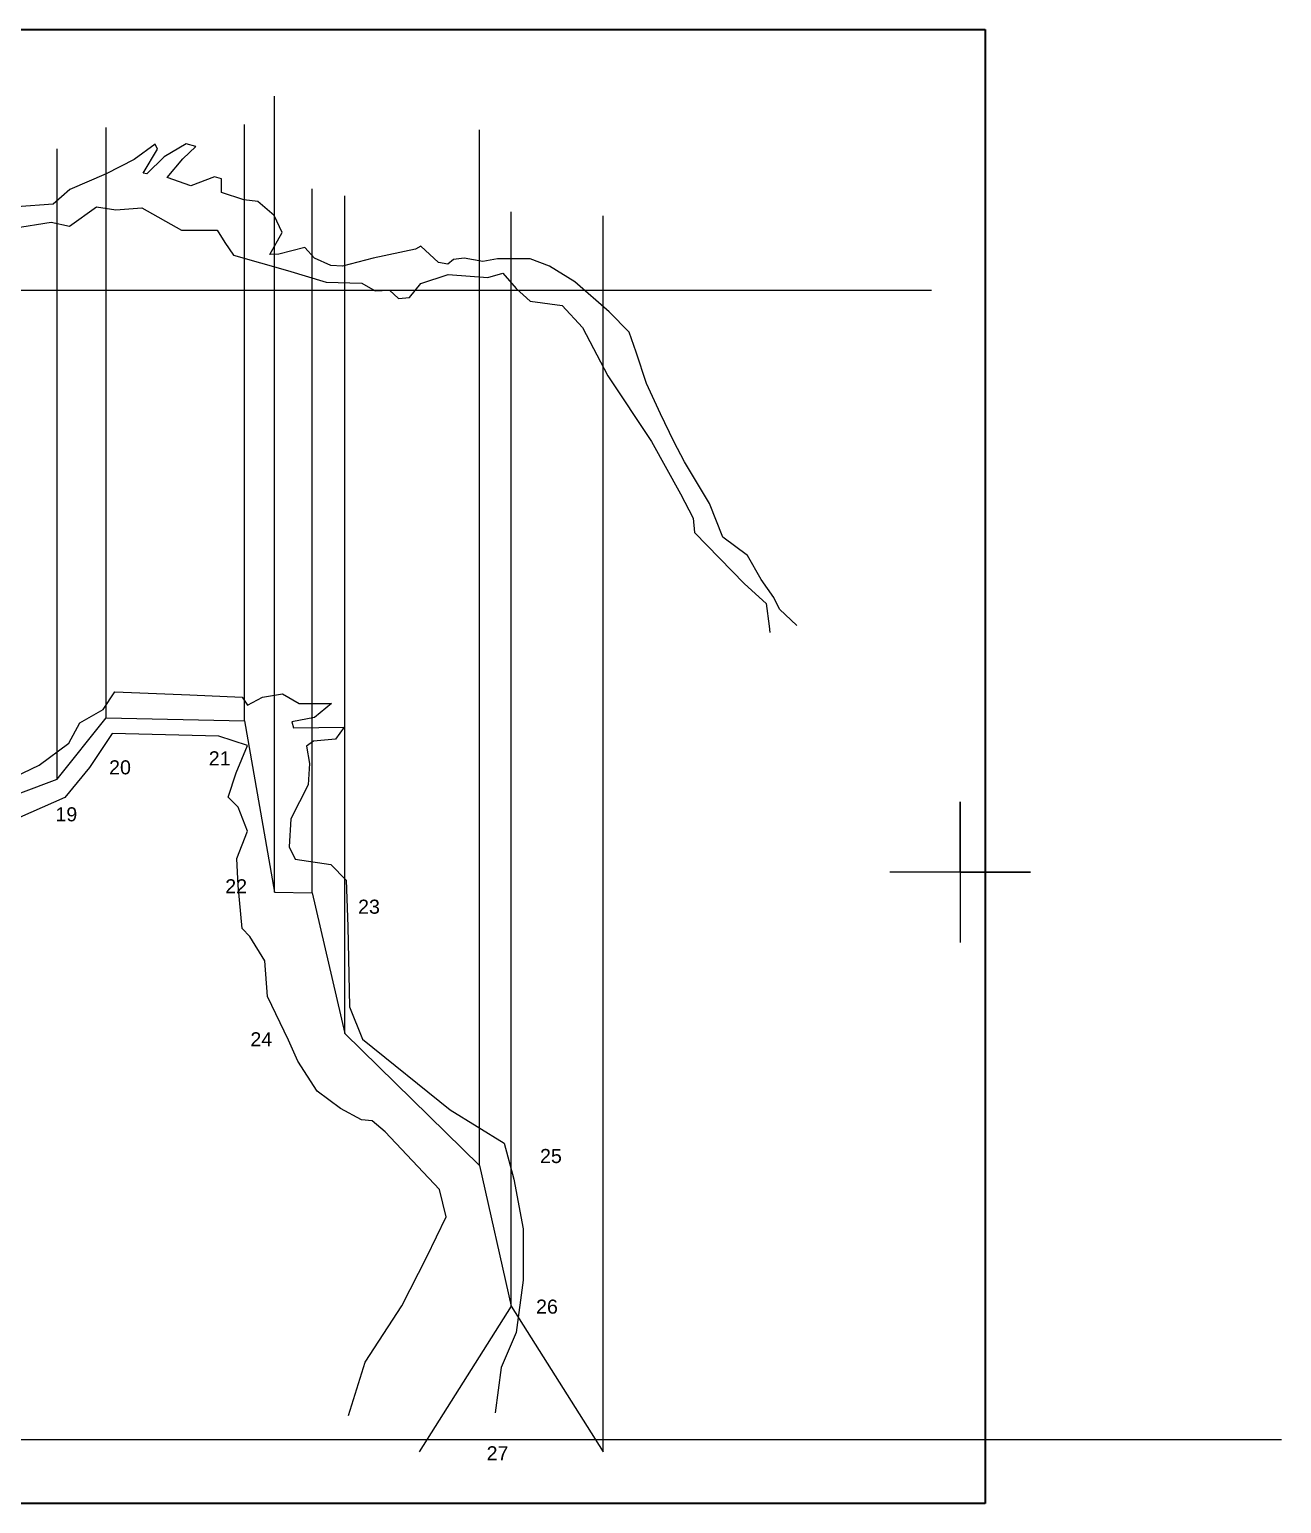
# Model space of a CAD drawing. Header units: inches. Extents: x 3 to 499, y -29 to 111.
# Drawn here: x 153.7 to 242.8, y 5.9 to 110.8 of the extents above; entities that cross this region are included whole.
import ezdxf

# ---------------------------------------------------------------- set-up
doc = ezdxf.new("R2010")
doc.units = ezdxf.units.IN
doc.header["$MEASUREMENT"] = 0
for name, color, linetype in [('Balme de Valfin', 92, 'Continuous'), ('Paroits', 232, 'Continuous'), ('PDF _Images', 7, 'Continuous'), ('Points', 162, 'Continuous')]:
    doc.layers.add(name, color=color, linetype=linetype)
doc.styles.get("Standard").update_dxf_attribs({"font": 'arial.ttf'})
picture_1 = doc.add_image_def('image2.png', size_in_pixel=(1654, 2338))

# ---------------------------------------------------------------- blocks, each defined once
blk = doc.blocks.new('balme Valfin 2')
at = {"layer": 'PDF _Images', "color": 7, "lineweight": 35}
image = blk.add_image(picture_1, insert=(11.6944, 0), size_in_units=(8.27, 11.69), rotation=90, dxfattribs=at)
image.dxf.flags = 15

msp = doc.modelspace()

# ---------------------------------------------------------------- linework, layer by layer
for p, q in [((171.12, 49.42), (171.12, 106.04)), ((159.14, 61.82), (159.14, 103.8)), ((169, 61.6), (169, 104.01)), ((185.7, 29.99), (185.7, 103.63)), ((155.66, 57.46), (155.66, 102.28)), ((173.8, 49.37), (173.8, 99.45)), ((176.12, 39.37), (176.12, 98.94)), ((187.95, 19.99), (187.95, 97.8)), ((194.5, 9.62), (194.5, 97.53)), ((16.14, 92.23), (217.85, 92.23)), ((187.95, 19.99), (194.5, 9.62)), ((8.29, 10.5), (242.76, 10.5))]:
    msp.add_line(p, q)
at = {"layer": 'Balme de Valfin'}
for p, q in [((219.9, 50.85), (219.9, 55.85)), ((219.9, 55.85), (219.9, 45.85)), ((224.9, 50.85), (214.9, 50.85)), ((219.9, 50.85), (224.9, 50.85))]:
    msp.add_line(p, q, dxfattribs=at)
msp.add_lwpolyline([(143.29, 52.81), (155.66, 57.46), (159.14, 61.82), (169, 61.6), (171.12, 49.42), (173.8, 49.37), (176.12, 39.37), (185.7, 29.99), (187.95, 19.99), (181.41, 9.62)], dxfattribs=at)
at = {"layer": 'Paroits'}
for points in [[(208.29, 68.39), (207.04, 69.55), (206.65, 70.37), (205.75, 71.65), (204.77, 73.37), (203.01, 74.66), (202.06, 77.06), (200.3, 80.02), (199.53, 81.48), (198.58, 83.45), (197.59, 85.6), (196.86, 87.83), (196.35, 89.24), (194.93, 90.7), (192.48, 92.82), (190.68, 93.94), (189.3, 94.46), (186.99, 94.46), (185.95, 94.28), (184.62, 94.5), (183.85, 94.41), (183.46, 94.07), (182.78, 94.2), (181.53, 95.36), (181.15, 95.14), (178.14, 94.5), (175.95, 93.94), (175.13, 93.98), (173.98, 94.5), (173.29, 95.27), (171.44, 94.8), (170.8, 94.76), (171.66, 96.34), (171.1, 97.54), (169.94, 98.53), (168.95, 98.66), (167.36, 99.17), (167.36, 100.16), (166.85, 100.29), (165.17, 99.65), (163.5, 100.25), (164.61, 101.58), (165.52, 102.44), (164.83, 102.65), (163.28, 101.71), (162.04, 100.5), (161.78, 100.55), (162.81, 102.26), (162.64, 102.61), (161.14, 101.53), (159.16, 100.5), (156.57, 99.39), (155.37, 98.36), (152.79, 98.15)], [(152.57, 96.65), (155.24, 97.06), (156.55, 96.79), (158.47, 98.16), (159.84, 97.95), (161.69, 98.09), (164.5, 96.51), (167.04, 96.51), (167.59, 95.62), (168.21, 94.73), (172.05, 93.63), (174.79, 92.81), (177.33, 92.74), (178.29, 92.19), (179.3, 92.23), (179.94, 91.63), (180.72, 91.71), (181.53, 92.7), (183.47, 93.34), (186.3, 93.13), (187.37, 93.43), (188.32, 92.35), (189.31, 91.45), (191.58, 91.15), (193.04, 89.57), (194.84, 86.13), (197.94, 81.48), (200, 77.75), (200.9, 76.03), (200.99, 75), (204.55, 71.35), (206.1, 69.94), (206.31, 68.35), (206.35, 67.88)], [(152.05, 57.34), (154.39, 58.45), (156.5, 60.02), (157.27, 61.47), (158.93, 62.41), (159.77, 63.68), (165.11, 63.45), (168.83, 63.3), (169.21, 62.72), (170.28, 63.3), (171.7, 63.53), (172.89, 62.84), (175.19, 62.84), (173.97, 61.84), (172.36, 61.53), (172.47, 61.11), (176.08, 61.15), (175.46, 60.31), (173.89, 60.15), (173.39, 59.81), (173.62, 58.58), (173.51, 57.05), (172.28, 54.63), (172.16, 52.64), (172.59, 51.76), (175.12, 51.38), (176.23, 50.27), (176.35, 46.97), (176.46, 41.26), (177.38, 38.96), (183.63, 33.94), (187.47, 31.57), (188.16, 29.02), (188.81, 25.49), (188.81, 21.82), (188.32, 18.1), (187.24, 15.61), (186.82, 12.39)], [(176.39, 12.2), (177.58, 15.99), (180.18, 20.01), (181.95, 23.5), (183.33, 26.34), (182.87, 28.29), (179, 32.39), (178.07, 33.16), (177.31, 33.24), (175.81, 34.04), (174.16, 35.27), (172.78, 37.41), (172.13, 38.91), (170.63, 42), (170.43, 44.53), (169.36, 46.26), (168.82, 46.83), (168.55, 49.9), (168.44, 51.81), (169.21, 53.77), (168.55, 55.46), (167.83, 56.18), (168.4, 57.91), (169.21, 59.86), (167.17, 60.51), (159.58, 60.71), (157.97, 58.29), (156.2, 56.15), (152.98, 54.73)]]:
    msp.add_lwpolyline(points, dxfattribs=at)

# ---------------------------------------------------------------- block references
at = {"layer": 'Balme de Valfin', "xscale": 12.6750745, "yscale": 12.6750745, "zscale": 12.6750745}
msp.add_blockref('balme Valfin 2', (73.46, 5.95), dxfattribs=at)

# ---------------------------------------------------------------- texts
at = {"layer": 'Points', "char_height": 1, "attachment_point": 1}
for s, insert in [('20', (159.36, 58.8)), ('21', (166.45, 59.44)), ('19', (155.54, 55.46)), ('22', (167.62, 50.34)), ('23', (177.07, 48.89)), ('24', (169.41, 39.46)), ('25', (190.01, 31.16)), ('26', (189.73, 20.45)), ('27', (186.21, 10.02))]:
    msp.add_mtext_dynamic_manual_height_columns(s, width=2.0214, gutter_width=1, heights=[0], dxfattribs=dict(at, insert=insert))

doc.saveas('drawing.dxf')
